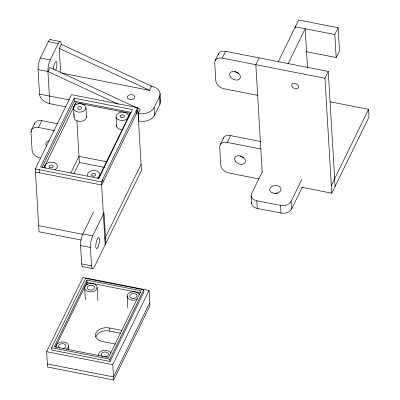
<?xml version="1.0" encoding="UTF-8"?>
<svg xmlns="http://www.w3.org/2000/svg" width="400" height="400" viewBox="0 0 400 400"><rect width="100%" height="100%" fill="white"/><g stroke="black" fill="none" stroke-linecap="round" stroke-linejoin="round"><path stroke-width="0.6" d="M44 167.795L45.265 165.16M128.095 117.565L130.12 113.35L75.805 102.7L73.715 106.905M65.78 106.82L49.845 103.695A10.43 7.17 26 0 1 39.515 94.1L38.055 69.575A8.345 2.19 -78.9 0 1 40.35 58L48.325 41.67A8.345 2.19 -78.9 0 1 50.575 39.75M118.505 104.28L47.93 71.51A8.345 2.19 -78.9 0 1 50.225 59.935L58.2 43.61A8.345 2.19 -78.9 0 1 61.225 44.295L151.555 86.245A12.515 8.47 -3.4 0 1 159.42 96.73L159.875 104.395L154.56 115.28A12.515 8.47 -3.4 0 1 138.72 121.12L138.265 113.46L140.26 109.375L49.925 67.43L47.93 71.51L49.845 103.695M60.685 72.9L59.23 48.38L61.225 44.295M31.46 129.835L34.785 123.03M40.355 158.135A8.345 5.735 26 0 1 32.095 150.455L31 132.065L31.51 131.015M31 132.065A8.345 5.735 26 0 1 38.535 127.48L41.86 120.675L57.73 123.79M81.29 240.065L39.02 231.78L35.285 168.94L71.545 94.685L137.71 107.66L141.445 170.5L94.55 266.52A8.345 2.19 -78.9 0 1 91.525 265.835L81.65 263.9L80.56 245.505A8.345 2.19 -78.9 0 1 82.85 233.93L93.61 211.9M74.17 98.185L40.565 166.99L98.825 178.415L132.43 109.605L74.17 98.185L74.35 101.25L42.11 167.26M44.06 167.695L75.805 102.7M70.785 173.155L78.99 156.345L107.065 161.85M73.92 173.61L79.355 162.475L76.88 120.79M98.375 178.345L130.12 113.35M105.18 244.75L101.45 181.91L137.71 107.66M137.895 110.725L101.63 184.975L35.465 172.005M61.91 73.14L149.565 90.325L151.555 86.245L150.33 86M154.56 115.28L154.105 107.615L159.42 96.73M91.525 265.835L90.435 247.44A8.345 2.19 -78.9 0 1 92.725 235.87L104.025 212.735L105.845 243.39M46.63 351.7L82.895 277.45L149.055 290.42L149.965 305.75L113.705 380L47.54 367.03L46.63 351.7L112.795 364.675L149.055 290.42M104.815 238.62L141.08 164.365M51.63 347.75L85.52 278.35L143.785 289.775L143.92 292.075L110.03 361.475L51.765 350.05L51.63 347.75L109.89 359.175L143.785 289.775M86.83 280.1L54.27 346.775L108.58 357.425L141.145 290.75L86.83 280.1L87.115 284.85M55.5 346.835L86.97 282.4L140.67 292.93M215.18 60.46L218.5 53.655M257.65 95.345L224.075 88.76A8.345 5.735 26 0 1 215.81 81.08L214.715 62.69A8.345 5.735 26 0 1 222.255 58.105L225.575 51.305L328.28 71.44L335.105 186.39M259.15 57.885L255.83 64.69L262.22 172.285M220.19 144.76L223.51 137.955M258.995 178.92L229.085 173.06A8.345 5.735 26 0 1 220.82 165.38L219.725 146.985A8.345 5.735 26 0 1 227.26 142.405L230.585 135.6L260.495 141.465M149.785 302.685L113.525 376.935L47.36 363.965M278.1 62.065L298.645 20L338.145 27.745L339.51 50.735L336.185 57.54L306.41 51.7M287.975 64L305.195 28.74L307.53 67.99M262.33 171.72L251.57 193.75A8.345 5.645 -3.4 0 0 256.81 200.74L257.265 208.405L280.965 213.05A8.345 5.645 -3.4 0 0 291.525 209.155L302.285 187.125M336.185 57.54L334.82 34.55L338.145 27.745M301.81 187.315L331.785 193.195L324.955 78.24L328.28 71.44M291.525 209.155L291.07 201.495L301.83 179.46M331.33 185.53L368.545 109.325L330.06 101.78M331.785 193.195L369 116.99L368.545 109.325M98.34 178.45L99.645 175.82M334.82 34.55L295.32 26.805L295.395 28.05M222.255 58.105L324.955 78.24M50.31 39.62L60.185 41.555M48.325 41.67L58.2 43.61M40.35 58L50.225 59.935M38.055 69.575L47.93 71.51M39.515 94.1L69.615 100M74.35 101.25L131.385 112.43M227.26 142.405L260.835 148.985M38.535 127.48L54.41 130.595M79.355 162.475L104.375 167.38M256.81 200.74L280.51 205.39A8.345 5.645 -3.4 0 0 291.07 201.495M35.285 168.94L101.45 181.91M82.85 233.93L92.725 235.87M38.655 225.645L82.765 234.295M80.56 245.505L90.435 247.44M82.685 266.64L92.56 268.575M115.5 344.1L102.505 341.55A10.43 7.06 -3.4 0 1 96.055 332.775A10.43 7.06 -3.4 0 1 109.3 327.97L122.065 330.475M95.76 337.205A10.43 7.06 -3.4 0 1 109.485 331.035L120.42 333.18M59.23 48.38L149.565 90.325M280.51 205.39L280.965 213.05M251.155 195.95L251.61 203.615M160.045 93.43L160.5 101.095M136.38 110.38L136.565 113.445M127.12 296L127.845 308.26M116.07 117.175L116.615 126.375M102.775 179.19L102.96 182.255M112.795 364.675L113.705 380M109.3 327.97L109.485 331.035M109.89 359.175L110.03 361.475M97.145 287.61A6.255 4.235 -3.4 0 1 87.56 291.335A6.255 4.235 -3.4 0 1 87.99 283.98A6.255 4.235 -3.4 0 1 97.145 287.61L97.91 300.485M85.95 107.865A6.255 4.235 -3.4 0 1 76.415 111.645A6.255 4.235 -3.4 0 1 76.745 104.295A6.255 4.235 -3.4 0 1 85.95 107.865L86.5 117.06M84.655 287.675L85.38 299.935M74.12 113.65L74.19 114.875M73.455 108.005L74 117.205M68.57 346.125L68.785 349.805M39.235 169.71L39.415 172.78M98.69 355.61A6.255 4.235 -3.4 0 1 103.41 350.39A6.255 4.235 -3.4 0 1 110.885 353.355M102.87 356.645A3.65 2.47 -3.4 0 1 102.53 352.61A3.65 2.47 -3.4 0 1 108.25 353.595A3.65 2.47 -3.4 0 1 104.675 356.96M137.605 298.945A6.255 4.235 -3.4 0 1 128.105 298.43A6.255 4.235 -3.4 0 1 130.95 292.135A6.255 4.235 -3.4 0 1 139.465 294.84M56.225 347.285A6.255 4.235 -3.4 0 1 64.18 342.05A6.255 4.235 -3.4 0 1 66.565 349.135M59.665 347.935A3.65 2.47 -3.4 0 1 60.325 344.15A3.65 2.47 -3.4 0 1 65.675 345.075A3.65 2.47 -3.4 0 1 63.155 348.535M82.98 266.63A8.345 2.19 -78.9 0 1 81.65 263.9M46.48 145.95A5.735 3.945 26 0 1 49.205 140.805M34.345 124.47A8.345 5.735 26 0 1 41.86 120.675M87.57 175.96A6.255 4.235 -3.4 0 1 91.53 170.875A6.255 4.235 -3.4 0 1 99.25 172.715A6.255 4.235 -3.4 0 1 97.085 178.225M122.19 129.71A6.255 4.235 -3.4 0 1 116.56 125.27M45.44 168.4A6.255 4.235 -3.4 0 1 48.04 162.865A6.255 4.235 -3.4 0 1 56.275 163.88A6.255 4.235 -3.4 0 1 55.105 169.595M86.335 115.965A6.255 4.235 -3.4 0 1 80.06 121.375A6.255 4.235 -3.4 0 1 74.265 116.1M53.295 69.625A5.735 1.505 -78.9 0 1 56.24 61.475A5.735 1.505 -78.9 0 1 55.84 70.2M154.105 107.615A12.515 8.47 -3.4 0 1 138.265 113.46M160.28 100A12.515 8.47 -3.4 0 1 159.875 104.395M257.265 208.405A8.345 5.645 -3.4 0 1 251.745 202.135M274.63 193.345A5.735 3.885 -3.4 0 1 277.59 193.38M218.06 55.1A8.345 5.735 26 0 1 225.575 51.305M238.585 73.17A5.735 3.945 26 0 1 235.035 71.495M223.225 138.65A8.345 5.735 26 0 1 230.585 135.6M243.595 157.465A5.735 3.945 26 0 1 240.045 155.795M127.87 96.075L127.535 96.69A3.65 2.47 -3.4 0 0 129.365 99.375L130.255 99.575A3.65 2.47 -3.4 0 0 134.3 98.205L134.635 97.59A3.65 2.47 -3.4 0 0 132.37 94.785A3.65 2.47 -3.4 0 0 127.87 96.075M131.445 298.13A3.65 2.47 -3.4 0 0 137.01 295.925A3.65 2.47 -3.4 0 0 131.64 293.845A3.65 2.47 -3.4 0 0 131.445 298.13M88.98 289.805A3.65 2.47 -3.4 0 0 94.545 287.6A3.65 2.47 -3.4 0 0 89.175 285.52A3.65 2.47 -3.4 0 0 88.98 289.805M98.34 246.135A5.735 1.505 -78.9 0 0 98.74 237.405A5.735 1.505 -78.9 0 0 95.795 245.555A5.735 1.505 -78.9 0 0 98.34 246.135M92.505 176.005A2.085 1.41 -3.4 0 0 95.735 174.815A2.085 1.41 -3.4 0 0 92.73 173.555A2.085 1.41 -3.4 0 0 92.505 176.005M118.61 119.845A6.255 4.235 -3.4 0 0 128.46 116.475A6.255 4.235 -3.4 0 0 119.635 112.5A6.255 4.235 -3.4 0 0 118.61 119.845M121.08 117.49A2.085 1.41 -3.4 0 0 124.315 116.295A2.085 1.41 -3.4 0 0 121.31 115.04A2.085 1.41 -3.4 0 0 121.08 117.49M49.97 167.665A2.085 1.41 -3.4 0 0 53.205 166.475A2.085 1.41 -3.4 0 0 50.2 165.215A2.085 1.41 -3.4 0 0 49.97 167.665M78.55 109.15A2.085 1.41 -3.4 0 0 81.785 107.96A2.085 1.41 -3.4 0 0 78.775 106.7A2.085 1.41 -3.4 0 0 78.55 109.15M272.135 192.795A5.735 3.885 -3.4 0 0 281.025 189.515A5.735 3.885 -3.4 0 0 272.76 186.06A5.735 3.885 -3.4 0 0 272.135 192.795M230.435 76.94A5.735 3.945 26 0 0 239.845 78.785A5.735 3.945 26 0 0 234.765 71.54A5.735 3.945 26 0 0 230.435 76.94M292.25 86.79A3.65 2.51 26 0 0 298.235 87.96A3.65 2.51 26 0 0 295 83.35A3.65 2.51 26 0 0 292.25 86.79M235.445 161.24A5.735 3.945 26 0 0 244.85 163.085A5.735 3.945 26 0 0 239.77 155.84A5.735 3.945 26 0 0 235.445 161.24"/></g></svg>
